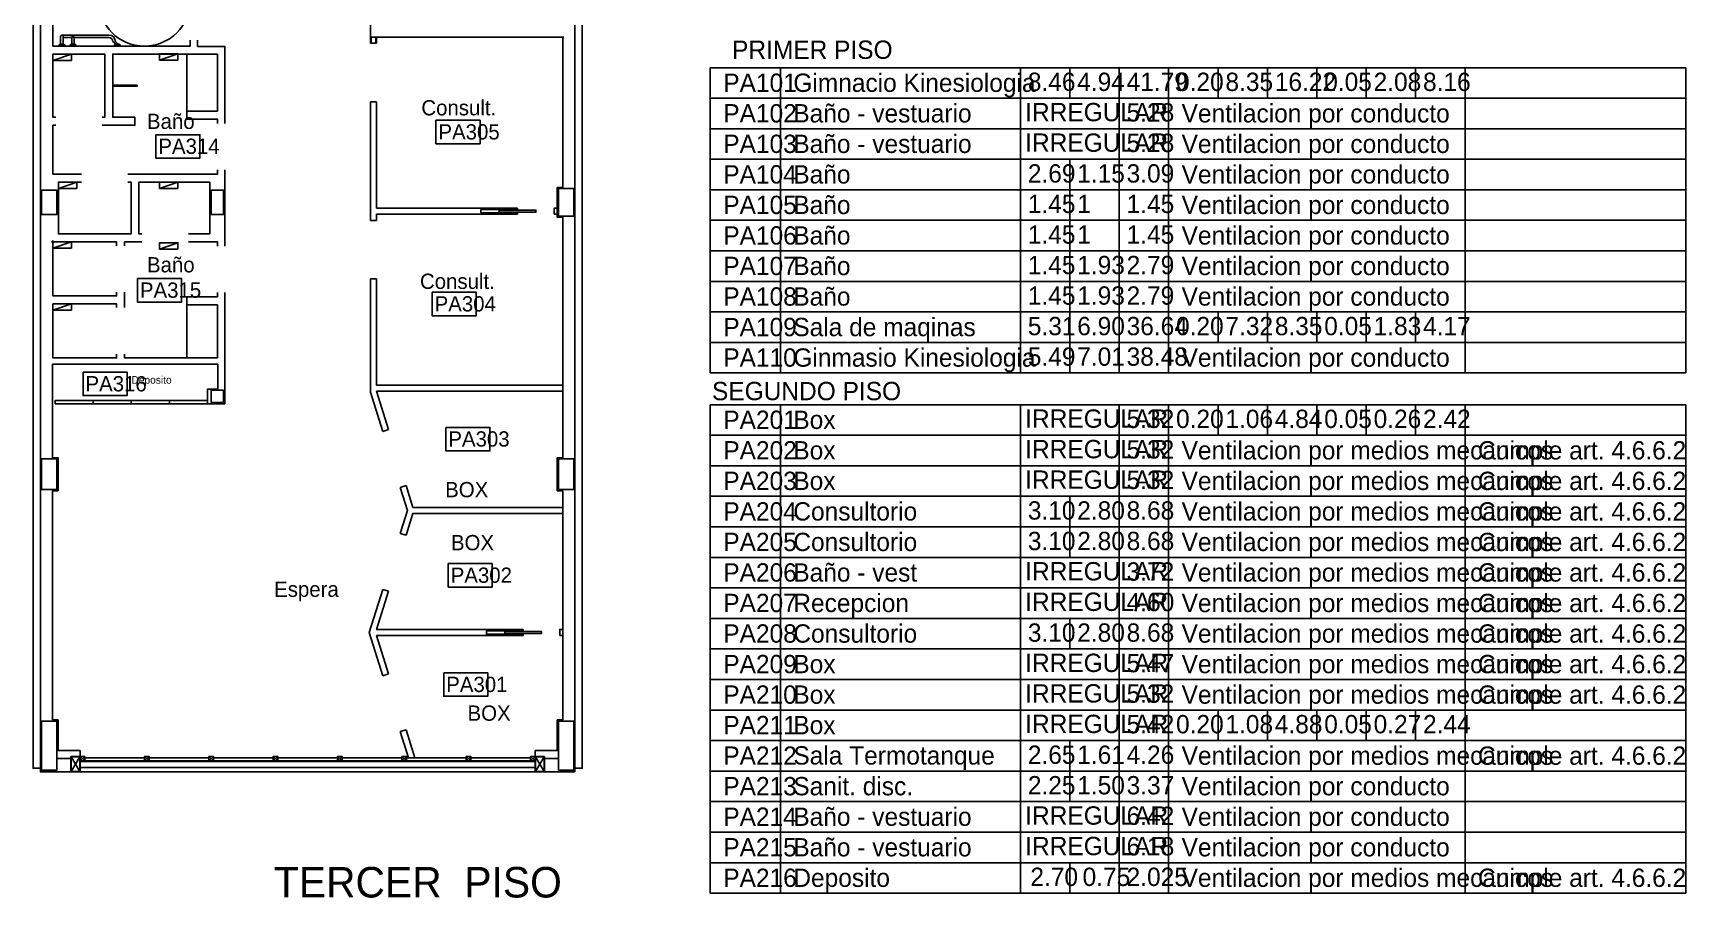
# Model space of a CAD drawing. Header units: millimetres. Extents: x 1473.7 to 1568.7, y 1808.4 to 1881.8.
# Drawn here: x 1522.05 to 1549.13, y 1845.37 to 1859.53 of the extents above; entities that cross this region are included whole.
import ezdxf

# ---------------------------------------------------------------- set-up
doc = ezdxf.new("R2010")
doc.units = ezdxf.units.MM
doc.layers.get('0').update_dxf_attribs({"linetype": 'CONTINUOUS'})
for name, color, linetype in [('000-RELLENO-DE-MUROS', 232, 'CONTINUOUS'), ('0000-TEXTO', 7, 'CONTINUOUS'), ('000000-TEXTO', 7, 'CONTINUOUS'), ('03', 3, 'CONTINUOUS'), ('AR - CAJAS', 1, 'CONTINUOUS'), ('AR - CARPINTERIA 1', 1, 'CONTINUOUS'), ('AR - CURTAIN WALL', 1, 'CONTINUOUS'), ('AR - INST. SANITARIA', 2, 'CONTINUOUS'), ('AR - LADRILLO VISTO', 3, 'CONTINUOUS'), ('AR - MESADA', 9, 'CONTINUOUS'), ('AR - REVESTIMIENTO', 21, 'CONTINUOUS'), ('AR - REVOQUE', 8, 'CONTINUOUS'), ('AR - TABIQUE DURLOCK', 2, 'CONTINUOUS'), ('AR - TXT', 7, 'CONTINUOUS'), ('ES - LINEA OFICIAL', 6, 'CONTINUOUS'), ('ES-COLUMNAS', 5, 'CONTINUOUS'), ('TEXTO', 7, 'CONTINUOUS')]:
    doc.layers.add(name, color=color, linetype=linetype)

msp = doc.modelspace()

# ---------------------------------------------------------------- linework, layer by layer
msp.add_line((1539.037685, 1845.946768), (1539.037685, 1845.446768))
at = {"color": 2}
msp.add_circle((1523.873325, 1860.068462), 0.75, dxfattribs=at)
at = {"layer": '000-RELLENO-DE-MUROS', "color": 7, "linetype": 'CONTINUOUS'}
msp.add_line((1534.293866, 1858.966139), (1534.293866, 1853.966139), dxfattribs=at)
at = {"layer": '03', "color": 7, "linetype": 'CONTINUOUS'}
for p, q in [((1533.146152, 1858.966139), (1533.146152, 1853.966139)), ((1533.146152, 1858.966139), (1549.133514, 1858.966139)), ((1538.228215, 1858.966139), (1538.228215, 1853.966139)), ((1539.037685, 1858.966139), (1539.037685, 1858.466139)), ((1539.847154, 1858.966139), (1539.847154, 1853.966139)), ((1540.656623, 1858.966139), (1540.656623, 1853.966139)), ((1541.466093, 1858.966139), (1541.466093, 1858.466139)), ((1542.275562, 1858.966139), (1542.275562, 1858.466139)), ((1543.085032, 1858.966139), (1543.085032, 1858.466139)), ((1543.894501, 1858.966139), (1543.894501, 1858.466139)), ((1544.70397, 1858.966139), (1544.70397, 1858.466139)), ((1545.51344, 1858.966139), (1545.51344, 1853.966139)), ((1549.133514, 1858.966139), (1549.133514, 1853.966139)), ((1533.146152, 1858.466139), (1549.133514, 1858.466139)), ((1533.146152, 1857.966139), (1549.133514, 1857.966139)), ((1533.146152, 1857.466139), (1549.133514, 1857.466139)), ((1539.037685, 1857.466139), (1539.037685, 1854.966139)), ((1533.146152, 1856.966139), (1549.133514, 1856.966139)), ((1533.146152, 1856.466139), (1549.133514, 1856.466139)), ((1533.146152, 1855.966139), (1549.133514, 1855.966139)), ((1533.146152, 1855.466139), (1549.133514, 1855.466139)), ((1533.146152, 1854.966139), (1549.133514, 1854.966139)), ((1539.037685, 1854.966139), (1539.037685, 1853.966139)), ((1541.466093, 1854.966139), (1541.466093, 1854.464847)), ((1542.275562, 1854.966139), (1542.275562, 1854.464847)), ((1543.085032, 1854.966139), (1543.085032, 1854.464847)), ((1543.894501, 1854.966139), (1543.894501, 1854.464847)), ((1544.70397, 1854.966139), (1544.70397, 1854.464847)), ((1533.146152, 1854.466139), (1549.133514, 1854.466139)), ((1533.146152, 1853.966139), (1549.133514, 1853.966139)), ((1533.146152, 1853.446768), (1533.146152, 1845.446768)), ((1533.146152, 1853.446768), (1549.133514, 1853.446768)), ((1534.293866, 1853.446768), (1534.293866, 1845.446768)), ((1538.228215, 1853.446768), (1538.228215, 1845.446768)), ((1539.847154, 1853.446768), (1539.847154, 1845.446768)), ((1540.656623, 1853.446768), (1540.656623, 1845.446768)), ((1541.466093, 1853.446768), (1541.466093, 1852.946768)), ((1542.275562, 1853.446768), (1542.275562, 1852.946768)), ((1543.085032, 1853.446768), (1543.085032, 1852.946768)), ((1543.894501, 1853.446768), (1543.894501, 1852.946768)), ((1544.70397, 1853.446768), (1544.70397, 1852.946768)), ((1545.51344, 1853.446768), (1545.51344, 1845.446768)), ((1549.133514, 1853.446768), (1549.133514, 1845.446768)), ((1533.146152, 1852.946768), (1549.133514, 1852.946768)), ((1533.146152, 1852.446768), (1549.133514, 1852.446768)), ((1533.146152, 1851.946768), (1549.133514, 1851.946768)), ((1539.037685, 1851.946768), (1539.037685, 1850.946768)), ((1533.146152, 1851.446768), (1549.133514, 1851.446768)), ((1533.146152, 1850.946768), (1549.133514, 1850.946768)), ((1533.146152, 1850.446768), (1549.133514, 1850.446768)), ((1533.146152, 1849.946768), (1549.133514, 1849.946768)), ((1539.037685, 1849.946768), (1539.037685, 1849.446768)), ((1533.146152, 1849.446768), (1549.133514, 1849.446768)), ((1533.146152, 1848.946768), (1549.133514, 1848.946768)), ((1533.146152, 1848.446768), (1549.133514, 1848.446768)), ((1541.466093, 1848.446768), (1541.466093, 1847.946768)), ((1542.275562, 1848.446768), (1542.275562, 1847.946768)), ((1543.085032, 1848.446768), (1543.085032, 1847.946768)), ((1543.894501, 1848.446768), (1543.894501, 1847.946768)), ((1544.70397, 1848.446768), (1544.70397, 1847.946768)), ((1533.146152, 1847.946768), (1549.133514, 1847.946768)), ((1539.037685, 1847.946768), (1539.037685, 1846.946768)), ((1533.146152, 1847.446768), (1549.133514, 1847.446768)), ((1533.146152, 1846.946768), (1549.133514, 1846.946768)), ((1533.146152, 1846.446768), (1549.133514, 1846.446768)), ((1533.146152, 1845.946768), (1549.133514, 1845.946768)), ((1533.146152, 1845.446768), (1549.133514, 1845.446768))]:
    msp.add_line(p, q, dxfattribs=at)
at = {"layer": 'AR - CAJAS'}
for p, q in [((1522.373325, 1859.084088), (1522.676284, 1859.188462)), ((1524.120384, 1859.088454), (1524.423344, 1859.192829)), ((1522.463324, 1856.989062), (1522.766284, 1857.093436)), ((1524.120384, 1856.989062), (1524.423344, 1857.093436)), ((1522.373325, 1856.009062), (1522.676284, 1856.113436)), ((1524.120384, 1855.994059), (1524.423344, 1856.098433)), ((1522.373325, 1854.994062), (1522.676284, 1855.098436))]:
    msp.add_line(p, q, dxfattribs=at)
for points in [[(1522.676284, 1859.084088), (1522.373325, 1859.084088), (1522.373325, 1859.188462), (1522.676284, 1859.188462)], [(1524.423344, 1859.088454), (1524.120384, 1859.088454), (1524.120384, 1859.192829), (1524.423344, 1859.192829)], [(1522.766284, 1856.989062), (1522.463324, 1856.989062), (1522.463324, 1857.093436), (1522.766284, 1857.093436)], [(1524.423344, 1856.989062), (1524.120384, 1856.989062), (1524.120384, 1857.093436), (1524.423344, 1857.093436)], [(1522.676284, 1856.009062), (1522.373325, 1856.009062), (1522.373325, 1856.113436), (1522.676284, 1856.113436)], [(1524.423344, 1855.994059), (1524.120384, 1855.994059), (1524.120384, 1856.098433), (1524.423344, 1856.098433)], [(1522.676284, 1854.994062), (1522.373325, 1854.994062), (1522.373325, 1855.098436), (1522.676284, 1855.098436)]]:
    msp.add_lwpolyline(points, close=True, dxfattribs=at)
at = {"layer": 'AR - CARPINTERIA 1', "linetype": 'CONTINUOUS'}
for points in [[(1529.988324, 1856.653337), (1529.988324, 1856.640837), (1529.388324, 1856.640837), (1529.388324, 1856.590837), (1529.988324, 1856.590837), (1529.988324, 1856.578337)], [(1523.033325, 1853.463528), (1523.033325, 1853.513528)], [(1523.658325, 1853.463528), (1523.658325, 1853.513528)], [(1524.283325, 1853.463528), (1524.283325, 1853.513528)], [(1530.078324, 1849.753337), (1530.078324, 1849.740837), (1529.478324, 1849.740837), (1529.478324, 1849.690837), (1530.078324, 1849.690837), (1530.078324, 1849.678337)]]:
    msp.add_lwpolyline(points, dxfattribs=at)
for points in [[(1529.688324, 1856.598337), (1530.288324, 1856.598337), (1530.288324, 1856.633337), (1529.688324, 1856.633337)], [(1530.588324, 1856.565837), (1530.638324, 1856.565837), (1530.638324, 1856.665837), (1530.588324, 1856.665837)], [(1522.408325, 1853.463528), (1524.908325, 1853.463528), (1524.908325, 1853.513528), (1522.408325, 1853.513528)], [(1529.778324, 1849.698337), (1530.378324, 1849.698337), (1530.378324, 1849.733337), (1529.778324, 1849.733337)], [(1530.678324, 1849.665837), (1530.728324, 1849.665837), (1530.728324, 1849.765837), (1530.678324, 1849.765837)]]:
    msp.add_lwpolyline(points, close=True, dxfattribs=at)
at = {"layer": 'AR - CURTAIN WALL'}
for points in [[(1522.668324, 1847.433528), (1522.818324, 1847.433528), (1522.818324, 1847.683528), (1522.668324, 1847.683528)], [(1522.672324, 1847.437528), (1522.814324, 1847.437528), (1522.814324, 1847.679528), (1522.672324, 1847.679528)], [(1522.818325, 1847.613528), (1522.898325, 1847.613528), (1522.898325, 1847.683528), (1522.818325, 1847.683528)], [(1523.872611, 1847.613528), (1523.952611, 1847.613528), (1523.952611, 1847.683528), (1523.872611, 1847.683528)], [(1524.926896, 1847.613528), (1525.006896, 1847.613528), (1525.006896, 1847.683528), (1524.926896, 1847.683528)], [(1525.981182, 1847.613528), (1526.061182, 1847.613528), (1526.061182, 1847.683528), (1525.981182, 1847.683528)], [(1527.035467, 1847.613528), (1527.115467, 1847.613528), (1527.115467, 1847.683528), (1527.035467, 1847.683528)], [(1528.089753, 1847.613528), (1528.169753, 1847.613528), (1528.169753, 1847.683528), (1528.089753, 1847.683528)], [(1529.144038, 1847.613528), (1529.224038, 1847.613528), (1529.224038, 1847.683528), (1529.144038, 1847.683528)], [(1530.198324, 1847.613528), (1530.278324, 1847.613528), (1530.278324, 1847.683528), (1530.198324, 1847.683528)], [(1530.428324, 1847.433528), (1530.278324, 1847.433528), (1530.278324, 1847.683528), (1530.428324, 1847.683528)], [(1530.424324, 1847.437528), (1530.282324, 1847.437528), (1530.282324, 1847.679528), (1530.424324, 1847.679528)]]:
    msp.add_lwpolyline(points, close=True, dxfattribs=at)
for points in [[(1522.672324, 1847.437528), (1522.814324, 1847.679528)], [(1522.672324, 1847.679528), (1522.814324, 1847.437528)], [(1522.818324, 1847.503528), (1530.278324, 1847.503528)], [(1522.898325, 1847.613528), (1522.818325, 1847.683528)], [(1522.818325, 1847.613528), (1522.898325, 1847.683528)], [(1523.907611, 1847.613528), (1523.907611, 1847.603528), (1522.828324, 1847.603528), (1522.828324, 1847.613528)], [(1522.828324, 1847.613528), (1530.268324, 1847.613528)], [(1522.898325, 1847.663528), (1523.872611, 1847.663528)], [(1523.952611, 1847.613528), (1523.872611, 1847.683528)], [(1523.872611, 1847.613528), (1523.952611, 1847.683528)], [(1524.961896, 1847.603528), (1523.917611, 1847.603528), (1523.917611, 1847.613528)], [(1523.952611, 1847.663528), (1524.926896, 1847.663528)], [(1525.006896, 1847.613528), (1524.926896, 1847.683528)], [(1524.926896, 1847.613528), (1525.006896, 1847.683528)], [(1524.961896, 1847.613528), (1524.961896, 1847.603528)], [(1526.016182, 1847.603528), (1524.971896, 1847.603528), (1524.971896, 1847.613528)], [(1525.006896, 1847.663528), (1525.981182, 1847.663528)], [(1526.061182, 1847.613528), (1525.981182, 1847.683528)], [(1525.981182, 1847.613528), (1526.061182, 1847.683528)], [(1526.016182, 1847.613528), (1526.016182, 1847.603528)], [(1527.070467, 1847.603528), (1526.026182, 1847.603528), (1526.026182, 1847.613528)], [(1526.061182, 1847.663528), (1527.035467, 1847.663528)], [(1527.115467, 1847.613528), (1527.035467, 1847.683528)], [(1527.035467, 1847.613528), (1527.115467, 1847.683528)], [(1527.070467, 1847.613528), (1527.070467, 1847.603528)], [(1528.124753, 1847.603528), (1527.080467, 1847.603528), (1527.080467, 1847.613528)], [(1527.115467, 1847.663528), (1528.089753, 1847.663528)], [(1528.169753, 1847.613528), (1528.089753, 1847.683528)], [(1528.089753, 1847.613528), (1528.169753, 1847.683528)], [(1528.124753, 1847.613528), (1528.124753, 1847.603528)], [(1529.179038, 1847.603528), (1528.134753, 1847.603528), (1528.134753, 1847.613528)], [(1528.169753, 1847.663528), (1529.144038, 1847.663528)], [(1529.224038, 1847.613528), (1529.144038, 1847.683528)], [(1529.144038, 1847.613528), (1529.224038, 1847.683528)], [(1529.179038, 1847.613528), (1529.179038, 1847.603528)], [(1530.268324, 1847.613528), (1530.268324, 1847.603528), (1529.189038, 1847.603528), (1529.189038, 1847.613528)], [(1529.224038, 1847.663528), (1530.198324, 1847.663528)], [(1530.278324, 1847.613528), (1530.198324, 1847.683528)], [(1530.198324, 1847.613528), (1530.278324, 1847.683528)], [(1530.424324, 1847.437528), (1530.282324, 1847.679528)], [(1530.424324, 1847.679528), (1530.282324, 1847.437528)]]:
    msp.add_lwpolyline(points, dxfattribs=at)
at = {"layer": 'AR - INST. SANITARIA'}
for p, q in [((1522.50069, 1859.352113), (1522.50069, 1859.480271)), ((1523.290816, 1859.500462), (1522.520881, 1859.500462)), ((1522.541071, 1859.352113), (1522.541071, 1859.480271)), ((1522.682406, 1859.460081), (1522.541071, 1859.460081)), ((1522.682406, 1859.460081), (1522.696686, 1859.478692)), ((1522.682406, 1859.352113), (1522.682406, 1859.460081)), ((1522.705303, 1859.480271), (1522.699889, 1859.480271)), ((1522.722787, 1859.460081), (1522.708507, 1859.478692)), ((1522.722787, 1859.352113), (1522.722787, 1859.460081)), ((1523.290816, 1859.460081), (1522.722787, 1859.460081)), ((1522.497998, 1859.352113), (1522.473769, 1859.338652)), ((1522.473769, 1859.338652), (1522.567992, 1859.338652)), ((1522.473769, 1859.318462), (1522.473769, 1859.338652)), ((1522.473769, 1859.318462), (1522.567992, 1859.318462)), ((1522.497998, 1859.352113), (1522.543764, 1859.352113)), ((1522.50069, 1859.352113), (1522.541071, 1859.352113)), ((1522.541071, 1859.318462), (1522.50069, 1859.318462)), ((1522.543764, 1859.352113), (1522.567992, 1859.338652)), ((1522.567992, 1859.318462), (1522.567992, 1859.338652)), ((1522.679714, 1859.352113), (1522.655485, 1859.338652)), ((1522.655485, 1859.338652), (1522.749708, 1859.338652)), ((1522.655485, 1859.318462), (1522.655485, 1859.338652)), ((1522.655485, 1859.318462), (1522.749708, 1859.318462)), ((1522.679714, 1859.352113), (1522.725479, 1859.352113)), ((1522.682406, 1859.352113), (1522.722787, 1859.352113)), ((1522.725479, 1859.352113), (1522.749708, 1859.338652)), ((1522.749708, 1859.318462), (1522.749708, 1859.338652)), ((1523.358118, 1859.392779), (1523.408118, 1859.352113)), ((1523.405426, 1859.352113), (1523.381197, 1859.338652)), ((1523.381197, 1859.338652), (1523.47542, 1859.338652)), ((1523.381197, 1859.318462), (1523.381197, 1859.338652)), ((1523.381197, 1859.318462), (1523.47542, 1859.318462)), ((1523.398499, 1859.392779), (1523.448499, 1859.352113)), ((1523.405426, 1859.352113), (1523.451191, 1859.352113)), ((1523.408118, 1859.352113), (1523.448499, 1859.352113)), ((1523.451191, 1859.352113), (1523.47542, 1859.338652)), ((1523.47542, 1859.318462), (1523.47542, 1859.338652))]:
    msp.add_line(p, q, dxfattribs=at)
for centre, radius, start, end in [((1522.520881, 1859.480271), 0.020191, 360, 180), ((1522.699889, 1859.476233), 0.004038, 90, 142.501208), ((1522.705303, 1859.476233), 0.004038, 37.498792, 90), ((1523.290816, 1859.392779), 0.107683, 360, 90), ((1523.290816, 1859.392779), 0.067302, 360, 90)]:
    msp.add_arc(centre, radius, start, end, dxfattribs=at)
at = {"layer": 'AR - LADRILLO VISTO', "linetype": 'CONTINUOUS'}
for points in [[(1522.398324, 1873.703528), (1522.168324, 1873.703528), (1522.168324, 1847.493528), (1522.168324, 1847.493528), (1522.168324, 1847.493528), (1522.048324, 1847.493528), (1522.048324, 1873.763528), (1522.458324, 1873.763528), (1522.458324, 1873.563528), (1522.398324, 1873.563528), (1522.398324, 1873.703528)], [(1530.928324, 1873.703528), (1530.928324, 1847.493528), (1530.928324, 1847.493528), (1530.928324, 1847.493528), (1531.048324, 1847.493528), (1531.048324, 1873.763528), (1530.588324, 1873.763528), (1530.588324, 1873.583527), (1530.648324, 1873.583527), (1530.648324, 1873.703528), (1530.928324, 1873.703528)]]:
    msp.add_lwpolyline(points, dxfattribs=at)
at = {"layer": 'AR - MESADA', "linetype": 'CONTINUOUS'}
for points in [[(1524.568324, 1858.253436), (1524.568324, 1859.188462)], [(1524.568324, 1858.253436), (1524.568324, 1859.188462)], [(1524.568324, 1858.253436), (1524.568324, 1859.188462)], [(1524.568324, 1855.083436), (1524.568324, 1854.213436)], [(1524.568324, 1855.083436), (1524.568324, 1854.213436)], [(1524.568324, 1855.083436), (1524.568324, 1854.213436)]]:
    msp.add_lwpolyline(points, dxfattribs=at)
msp.add_lwpolyline([(1523.353325, 1858.680949), (1523.753325, 1858.680949), (1523.753325, 1858.660949), (1523.353325, 1858.660949)], close=True, dxfattribs=at)
msp.add_lwpolyline([(1523.353325, 1858.680949), (1523.753325, 1858.680949), (1523.753325, 1858.660949), (1523.353325, 1858.660949)], close=True, dxfattribs=at)
at = {"layer": 'AR - REVESTIMIENTO', "linetype": 'CONTINUOUS'}
for points in [[(1524.623325, 1860.378462), (1524.623325, 1860.818462), (1522.373325, 1860.818462), (1522.373325, 1859.318462), (1524.623325, 1859.318462), (1524.623325, 1859.418462)], [(1522.423325, 1858.153436), (1522.373325, 1858.153436), (1522.373325, 1859.188462), (1523.223325, 1859.188462), (1523.223325, 1858.153436), (1523.183325, 1858.153436)], [(1523.183325, 1858.023436), (1523.718324, 1858.023436), (1523.718324, 1858.153436), (1523.353325, 1858.153436), (1523.353325, 1859.188462), (1525.068324, 1859.188462), (1525.068324, 1858.253436), (1524.568324, 1858.253436), (1524.568324, 1858.123436), (1525.068324, 1858.123436), (1525.068324, 1858.053436)], [(1522.843324, 1857.223436), (1522.373325, 1857.223436), (1522.373325, 1858.023436), (1522.423325, 1858.023436)], [(1525.068324, 1857.293436), (1525.068324, 1857.223436), (1523.603324, 1857.223436)], [(1522.843324, 1857.093436), (1522.463324, 1857.093436), (1522.463324, 1856.243436), (1523.653324, 1856.243436), (1523.653324, 1857.093436), (1523.603324, 1857.093436)], [(1523.833324, 1856.243436), (1523.783324, 1856.243436), (1523.783324, 1857.093436), (1524.943324, 1857.093436), (1524.943324, 1856.243436), (1524.593324, 1856.243436)], [(1522.348325, 1856.113436), (1523.418325, 1856.113436), (1523.418325, 1856.050936)], [(1522.373325, 1856.138436), (1522.373325, 1855.228436), (1523.418324, 1855.228436), (1523.418324, 1855.290936)], [(1523.833324, 1856.113436), (1523.548325, 1856.113436), (1523.548325, 1856.050936)], [(1524.593324, 1856.113436), (1525.068324, 1856.113436), (1525.068324, 1856.043436)], [(1523.418324, 1854.275936), (1523.418324, 1854.213436), (1522.373325, 1854.213436), (1522.373325, 1855.098436), (1523.418324, 1855.098436), (1523.418324, 1855.035936)], [(1523.548324, 1855.290936), (1523.548324, 1855.035936)], [(1525.068324, 1855.283436), (1525.068324, 1855.213436), (1524.568324, 1855.213436), (1524.568324, 1855.083436), (1525.068324, 1855.083436), (1525.068324, 1854.213436), (1523.548324, 1854.213436), (1523.548324, 1854.275936)]]:
    msp.add_lwpolyline(points, dxfattribs=at)
at = {"layer": 'AR - REVOQUE', "linetype": 'CONTINUOUS'}
for points in [[(1527.578324, 1859.690837), (1527.578324, 1859.465837), (1530.748324, 1859.465837)], [(1524.743325, 1859.418462), (1524.743325, 1859.313462), (1525.188324, 1859.313462), (1525.188324, 1858.053436)], [(1530.728324, 1859.465837), (1530.728324, 1857.006075)], [(1525.188324, 1857.293436), (1525.188324, 1856.043436)], [(1530.728324, 1856.516075), (1530.638324, 1856.516075), (1530.638324, 1857.006075), (1530.728324, 1857.006075)], [(1530.728324, 1852.578528), (1530.728324, 1856.516075)], [(1522.368325, 1848.283528), (1522.368325, 1852.038528), (1522.458324, 1852.038528), (1522.458324, 1852.578528), (1522.368325, 1852.578528), (1522.368325, 1854.108436), (1525.078324, 1854.108436), (1525.078324, 1853.703528), (1524.908325, 1853.703528), (1524.908325, 1853.463528), (1525.188324, 1853.463528), (1525.188324, 1855.283436)], [(1530.728324, 1852.038528), (1530.638324, 1852.038528), (1530.638324, 1852.578528), (1530.728324, 1852.578528)], [(1530.728324, 1852.038528), (1530.728324, 1848.283528)], [(1522.818325, 1847.683528), (1522.818325, 1847.783528), (1522.458324, 1847.783528), (1522.458324, 1848.283528), (1522.368325, 1848.283528)], [(1530.278324, 1847.683528), (1530.278324, 1847.783528), (1530.638324, 1847.783528), (1530.638324, 1848.283528), (1530.728324, 1848.283528)], [(1522.668325, 1847.653528), (1522.438324, 1847.653528)], [(1530.428324, 1847.653528), (1530.658324, 1847.653528)]]:
    msp.add_lwpolyline(points, dxfattribs=at)
at = {"layer": 'AR - TABIQUE DURLOCK', "linetype": 'CONTINUOUS'}
for points in [[(1527.578324, 1859.465837), (1527.578324, 1859.365837)], [(1527.590824, 1859.365837), (1527.590824, 1859.465837)], [(1527.665824, 1859.465837), (1527.665824, 1859.365837)], [(1527.678324, 1859.365837), (1527.678324, 1859.465837)], [(1527.678324, 1859.365837), (1527.578324, 1859.365837)], [(1527.578324, 1856.465837), (1527.578324, 1858.405837)], [(1527.678324, 1858.405837), (1527.578324, 1858.405837)], [(1527.678324, 1858.405837), (1527.678324, 1856.665837), (1529.988324, 1856.665837)], [(1527.578324, 1856.465837), (1527.678324, 1856.465837)], [(1529.988324, 1856.565837), (1527.678324, 1856.565837), (1527.678324, 1856.465837)], [(1529.988324, 1856.665837), (1529.988324, 1856.653337)], [(1529.988324, 1856.565837), (1529.988324, 1856.578337)], [(1527.578324, 1855.505837), (1527.578324, 1853.65054), (1527.779432, 1853.008569)], [(1527.578324, 1855.505837), (1527.678324, 1855.505837)], [(1530.728324, 1853.765837), (1527.678324, 1853.765837), (1527.678324, 1855.505837)], [(1530.728324, 1853.665837), (1527.678324, 1853.665837), (1527.874859, 1853.038463)], [(1527.779432, 1853.008569), (1527.874859, 1853.038463)], [(1528.066415, 1852.092468), (1528.161842, 1852.122362)], [(1528.066415, 1851.339206), (1528.1844, 1851.715837), (1528.066415, 1852.092468)], [(1530.728324, 1851.765837), (1528.273529, 1851.765837), (1528.161842, 1852.122362)], [(1530.728324, 1851.665837), (1528.273529, 1851.665837), (1528.161842, 1851.309312)], [(1528.066415, 1851.339206), (1528.161842, 1851.309312)], [(1527.779432, 1849.008569), (1527.557869, 1849.715837), (1527.779432, 1850.423105)], [(1530.078324, 1849.765837), (1527.678324, 1849.765837), (1527.874859, 1850.393211)], [(1527.779432, 1850.423105), (1527.874859, 1850.393211)], [(1530.078324, 1849.665837), (1527.678324, 1849.665837), (1527.874859, 1849.038463)], [(1530.078324, 1849.765837), (1530.078324, 1849.753337)], [(1530.078324, 1849.665837), (1530.078324, 1849.678337)], [(1527.779432, 1849.008569), (1527.874859, 1849.038463)], [(1528.066415, 1848.092468), (1528.161842, 1848.122362)], [(1528.066415, 1848.092468), (1528.200787, 1847.663528), (1528.305579, 1847.663528), (1528.161842, 1848.122362)]]:
    msp.add_lwpolyline(points, dxfattribs=at)
at = {"layer": 'ES - LINEA OFICIAL'}
msp.add_lwpolyline([(1530.928324, 1847.433528), (1530.928324, 1878.763528), (1522.168324, 1878.763528), (1522.168324, 1847.433528), (1530.928324, 1847.433528)], dxfattribs=at)
at = {"layer": 'ES-COLUMNAS', "linetype": 'CONTINUOUS'}
for points in [[(1522.188324, 1856.561075), (1522.438324, 1856.561075), (1522.438324, 1856.961075), (1522.188324, 1856.961075)], [(1524.968324, 1856.561075), (1525.168324, 1856.561075), (1525.168324, 1856.961075), (1524.968324, 1856.961075)], [(1530.658324, 1856.536075), (1530.908324, 1856.536075), (1530.908324, 1856.986075), (1530.658324, 1856.986075)], [(1524.968324, 1853.683528), (1525.168324, 1853.683528), (1525.168324, 1853.483528), (1524.968324, 1853.483528)], [(1522.188324, 1852.058528), (1522.438324, 1852.058528), (1522.438324, 1852.558528), (1522.188324, 1852.558528)], [(1530.658324, 1852.058528), (1530.908324, 1852.058528), (1530.908324, 1852.558528), (1530.658324, 1852.558528)], [(1522.188324, 1847.463528), (1522.438324, 1847.463528), (1522.438324, 1848.263528), (1522.188324, 1848.263528)], [(1530.658324, 1847.463528), (1530.908324, 1847.463528), (1530.908324, 1848.263528), (1530.658324, 1848.263528)]]:
    msp.add_lwpolyline(points, close=True, dxfattribs=at)
at = {"layer": 'TEXTO'}
for points in [[(1528.650828, 1858.104728), (1529.372975, 1858.104728), (1529.372975, 1857.72032), (1528.650828, 1857.72032)], [(1524.060965, 1857.868775), (1524.783113, 1857.868775), (1524.783113, 1857.484368), (1524.060965, 1857.484368)], [(1523.759089, 1855.512559), (1524.481237, 1855.512559), (1524.481237, 1855.128151), (1523.759089, 1855.128151)], [(1528.588033, 1855.287892), (1529.31018, 1855.287892), (1529.31018, 1854.903484), (1528.588033, 1854.903484)], [(1522.866821, 1853.9794), (1523.588968, 1853.9794), (1523.588968, 1853.594992), (1522.866821, 1853.594992)], [(1528.813204, 1853.075206), (1529.535352, 1853.075206), (1529.535352, 1852.690798), (1528.813204, 1852.690798)], [(1528.851989, 1850.844451), (1529.574136, 1850.844451), (1529.574136, 1850.460043), (1528.851989, 1850.460043)], [(1528.778314, 1849.056006), (1529.500462, 1849.056006), (1529.500462, 1848.671599), (1528.778314, 1848.671599)]]:
    msp.add_lwpolyline(points, close=True, dxfattribs=at)

# ---------------------------------------------------------------- texts
at = {"layer": '0000-TEXTO', "char_height": 0.25, "attachment_point": 1}
for s, insert, width in [('Consult.', (1528.411398, 1858.435021), 1.25), ('Baño', (1523.915152, 1858.212631), 0.722222), ('Baño', (1523.915152, 1855.863471), 0.722222), ('Consult.', (1528.388751, 1855.593155), 1.25), ('BOX', (1528.801479, 1852.18096), 0.611111), ('BOX', (1528.896458, 1851.312955), 0.611111), ('Espera', (1525.998681, 1850.549619), 1.055556), ('BOX', (1529.168623, 1848.520868), 0.611111)]:
    msp.add_mtext(s, dxfattribs=dict(at, insert=insert, width=width))
at = {"layer": '000000-TEXTO', "color": 7, "linetype": 'CONTINUOUS'}
for s, p in [('PRIMER PISO', (1533.503098, 1859.110346)), ('PA101', (1533.358931, 1858.569038)), ('Gimnacio Kinesiologia', (1534.506645, 1858.569038)), ('8.46', (1538.349342, 1858.584386)), ('4.94', (1539.158812, 1858.584386)), ('41.79', (1539.968281, 1858.584386)), ('0.20', (1540.77775, 1858.584386)), ('8.35', (1541.58722, 1858.584386)), ('16.22', (1542.396689, 1858.584386)), ('0.05', (1543.206158, 1858.584386)), ('2.08', (1544.015628, 1858.584386)), ('8.16', (1544.825097, 1858.584386)), ('PA102', (1533.358931, 1858.069038)), ('Baño - vestuario', (1534.506645, 1858.069038)), ('IRREGULAR', (1538.306594, 1858.088757)), ('5.28', (1539.968281, 1858.084386)), ('Ventilacion por conducto', (1540.869402, 1858.069038)), ('PA103', (1533.358931, 1857.569038)), ('Baño - vestuario', (1534.506645, 1857.569038)), ('IRREGULAR', (1538.306594, 1857.588757)), ('5.28', (1539.968281, 1857.584386)), ('Ventilacion por conducto', (1540.869402, 1857.569038)), ('PA104', (1533.358931, 1857.069038)), ('Baño', (1534.506645, 1857.069038)), ('2.69', (1538.349342, 1857.084386)), ('1.15', (1539.158812, 1857.084386)), ('3.09', (1539.968281, 1857.084386)), ('Ventilacion por conducto', (1540.869402, 1857.069038)), ('PA105', (1533.358931, 1856.569038)), ('Baño', (1534.506645, 1856.569038)), ('1.45', (1538.349342, 1856.584386)), ('1', (1539.158812, 1856.584386)), ('1.45', (1539.968281, 1856.584386)), ('Ventilacion por conducto', (1540.869402, 1856.569038)), ('PA106', (1533.358931, 1856.069038)), ('Baño', (1534.506645, 1856.069038)), ('1.45', (1538.349342, 1856.084386)), ('1', (1539.158812, 1856.084386)), ('1.45', (1539.968281, 1856.084386)), ('Ventilacion por conducto', (1540.869402, 1856.069038)), ('Baño', (1534.506645, 1855.569038)), ('1.45', (1538.349342, 1855.584386)), ('1.93', (1539.158812, 1855.584386)), ('2.79', (1539.968281, 1855.584386)), ('Ventilacion por conducto', (1540.869402, 1855.569038)), ('PA107', (1533.358931, 1855.569038)), ('PA108', (1533.358931, 1855.069038)), ('Baño', (1534.506645, 1855.069038)), ('1.45', (1538.349342, 1855.084386)), ('1.93', (1539.158812, 1855.084386)), ('2.79', (1539.968281, 1855.084386)), ('Ventilacion por conducto', (1540.869402, 1855.069038)), ('PA109', (1533.358931, 1854.569038)), ('Sala de maqinas', (1534.506645, 1854.569038)), ('5.31', (1538.349342, 1854.584386)), ('6.90', (1539.158812, 1854.584386)), ('36.64', (1539.968281, 1854.584386)), ('0.20', (1540.77775, 1854.584386)), ('7.32', (1541.58722, 1854.584386)), ('8.35', (1542.396689, 1854.584386)), ('0.05', (1543.206158, 1854.584386)), ('1.83', (1544.015628, 1854.584386)), ('4.17', (1544.825097, 1854.584386)), ('PA110', (1533.358931, 1854.069038)), ('Ginmasio Kinesiologia', (1534.506645, 1854.069038)), ('5.49', (1538.349342, 1854.084386)), ('7.01', (1539.158812, 1854.084386)), ('38.48', (1539.968281, 1854.084386)), ('Ventilacion por conducto', (1540.869402, 1854.069038)), ('SEGUNDO PISO', (1533.173568, 1853.520499)), ('PA201', (1533.358931, 1853.049667)), ('Box', (1534.506645, 1853.049667)), ('IRREGULAR', (1538.306594, 1853.069386)), ('5.32', (1539.968281, 1853.065014)), ('0.20', (1540.77775, 1853.065014)), ('1.06', (1541.58722, 1853.065014)), ('4.84', (1542.396689, 1853.065014)), ('0.05', (1543.206158, 1853.065014)), ('0.26', (1544.015628, 1853.065014)), ('2.42', (1544.825097, 1853.065014)), ('PA202', (1533.358931, 1852.549667)), ('Box', (1534.506645, 1852.549667)), ('IRREGULAR', (1538.306594, 1852.569386)), ('5.32', (1539.968281, 1852.565014)), ('Ventilacion por medios mecanicos', (1540.869402, 1852.549667)), ('Cumple art. 4.6.6.2', (1545.726219, 1852.549667)), ('IRREGULAR', (1538.306594, 1852.069386)), ('5.32', (1539.968281, 1852.065014)), ('Ventilacion por medios mecanicos', (1540.869402, 1852.049667)), ('Cumple art. 4.6.6.2', (1545.726219, 1852.049667)), ('PA203', (1533.358931, 1852.049667)), ('Box', (1534.506645, 1852.049667)), ('PA204', (1533.358931, 1851.549667)), ('Consultorio', (1534.506645, 1851.549667)), ('3.10', (1538.349342, 1851.565014)), ('2.80', (1539.158812, 1851.565014)), ('8.68', (1539.968281, 1851.565014)), ('Ventilacion por medios mecanicos', (1540.869402, 1851.549667)), ('Cumple art. 4.6.6.2', (1545.726219, 1851.549667)), ('PA205', (1533.358931, 1851.049667)), ('Consultorio', (1534.506645, 1851.049667)), ('3.10', (1538.349342, 1851.065014)), ('2.80', (1539.158812, 1851.065014)), ('8.68', (1539.968281, 1851.065014)), ('Ventilacion por medios mecanicos', (1540.869402, 1851.049667)), ('Cumple art. 4.6.6.2', (1545.726219, 1851.049667)), ('PA206', (1533.358931, 1850.549667)), ('Baño - vest', (1534.506645, 1850.549667)), ('IRREGULAR', (1538.306594, 1850.569386)), ('3.72', (1539.968281, 1850.565014)), ('Ventilacion por medios mecanicos', (1540.869402, 1850.549667)), ('Cumple art. 4.6.6.2', (1545.726219, 1850.549667)), ('PA207', (1533.358931, 1850.049667)), ('Recepcion', (1534.506645, 1850.049667)), ('IRREGULAR', (1538.306594, 1850.069386)), ('4.60', (1539.968281, 1850.065014)), ('Ventilacion por medios mecanicos', (1540.869402, 1850.049667)), ('Cumple art. 4.6.6.2', (1545.726219, 1850.049667)), ('PA208', (1533.358931, 1849.549667)), ('Consultorio', (1534.506645, 1849.549667)), ('3.10', (1538.349342, 1849.565014)), ('2.80', (1539.158812, 1849.565014)), ('8.68', (1539.968281, 1849.565014)), ('Ventilacion por medios mecanicos', (1540.869402, 1849.549667)), ('Cumple art. 4.6.6.2', (1545.726219, 1849.549667)), ('PA209', (1533.358931, 1849.049667)), ('Box', (1534.506645, 1849.049667)), ('IRREGULAR', (1538.306594, 1849.069386)), ('5.47', (1539.968281, 1849.065014)), ('Ventilacion por medios mecanicos', (1540.869402, 1849.049667)), ('Cumple art. 4.6.6.2', (1545.726219, 1849.049667)), ('PA210', (1533.358931, 1848.549667)), ('Box', (1534.506645, 1848.549667)), ('IRREGULAR', (1538.306594, 1848.569386)), ('5.32', (1539.968281, 1848.565014)), ('Ventilacion por medios mecanicos', (1540.869402, 1848.549667)), ('Cumple art. 4.6.6.2', (1545.726219, 1848.549667)), ('PA211', (1533.358931, 1848.049667)), ('Box', (1534.506645, 1848.049667)), ('IRREGULAR', (1538.306594, 1848.069386)), ('5.42', (1539.968281, 1848.065014)), ('0.20', (1540.77775, 1848.065014)), ('1.08', (1541.58722, 1848.065014)), ('4.88', (1542.396689, 1848.065014)), ('0.05', (1543.206158, 1848.065014)), ('0.27', (1544.015628, 1848.065014)), ('2.44', (1544.825097, 1848.065014)), ('PA212', (1533.358931, 1847.549667)), ('Sala Termotanque', (1534.507523, 1847.553171)), ('2.65', (1538.349342, 1847.565014)), ('1.61', (1539.158812, 1847.565014)), ('4.26', (1539.968281, 1847.565014)), ('Ventilacion por medios mecanicos', (1540.869402, 1847.549667)), ('Cumple art. 4.6.6.2', (1545.726219, 1847.549667)), ('PA213', (1533.358931, 1847.049667)), ('Sanit. disc.', (1534.506645, 1847.049667)), ('2.25', (1538.349342, 1847.065014)), ('1.50', (1539.158812, 1847.065014)), ('3.37', (1539.968281, 1847.065014)), ('Ventilacion por conducto', (1540.869402, 1847.049667)), ('PA214', (1533.358931, 1846.549667)), ('Baño - vestuario', (1534.506645, 1846.549667)), ('IRREGULAR', (1538.306594, 1846.569386)), ('6.42', (1539.968281, 1846.565014)), ('Ventilacion por conducto', (1540.869402, 1846.549667)), ('PA215', (1533.358931, 1846.049667)), ('Baño - vestuario', (1534.506645, 1846.049667)), ('IRREGULAR', (1538.306594, 1846.069386)), ('6.18', (1539.968281, 1846.065014)), ('Ventilacion por conducto', (1540.869402, 1846.049667)), ('Deposito', (1534.506645, 1845.549667)), ('2.70', (1538.391319, 1845.565014)), ('0.75', (1539.246793, 1845.565014)), ('2.025', (1539.968281, 1845.565014)), ('Ventilacion por medios mecanicos', (1540.869402, 1845.549667)), ('Cumple art. 4.6.6.2', (1545.726219, 1845.549667)), ('PA216', (1533.358931, 1845.549667))]:
    msp.add_text(s, height=0.3, dxfattribs=at).set_placement(p)
at = {"layer": '000000-TEXTO', "color": 7, "linetype": 'CONTINUOUS', "insert": (1525.995167, 1845.876572), "char_height": 0.5, "width": 4.583333, "attachment_point": 1}
msp.add_mtext('TERCER  PISO', dxfattribs=at)
at = {"layer": 'AR - TXT', "insert": (1523.659767, 1853.915344), "char_height": 0.125, "width": 0.680556, "attachment_point": 1}
msp.add_mtext('Deposito', dxfattribs=at)
at = {"layer": 'TEXTO'}
for s, p in [('PA314', (1524.101379, 1857.55425)), ('PA305', (1528.691242, 1857.790202)), ('PA315', (1523.799504, 1855.198033)), ('PA304', (1528.628447, 1854.973366)), ('PA316', (1522.907235, 1853.664874)), ('PA303', (1528.853619, 1852.76068)), ('PA302', (1528.892403, 1850.529925)), ('PA301', (1528.818728, 1848.741481))]:
    msp.add_text(s, height=0.25, dxfattribs=at).set_placement(p)

doc.saveas('drawing.dxf')
